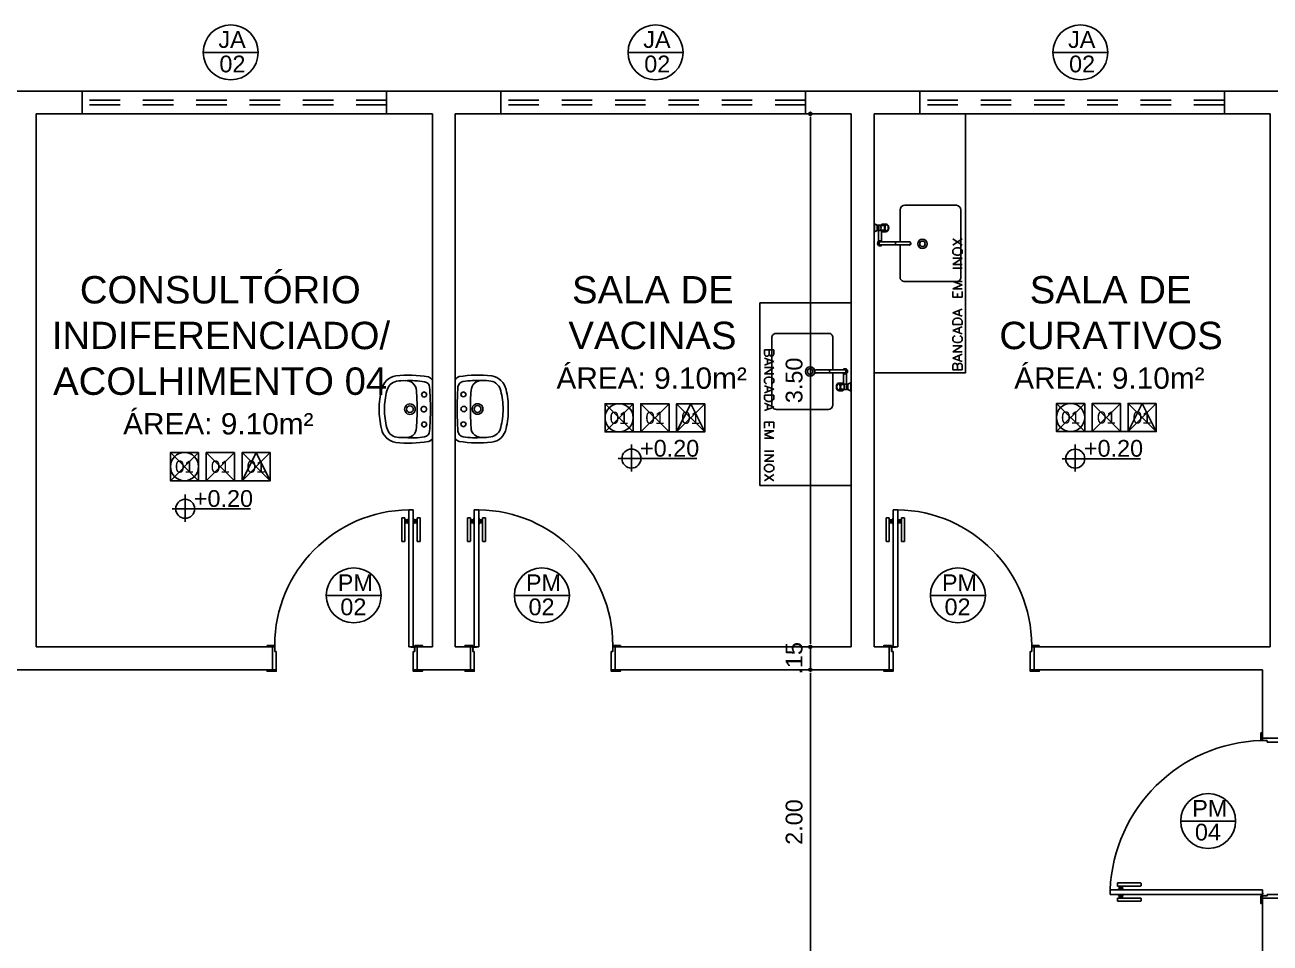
# Model space of a CAD drawing. Header units: millimetres. Extents: x 2125 to 3408, y 1171 to 1686.
# Drawn here: x 2923.57 to 2931.75, y 1529.44 to 1535.47 of the extents above; entities that cross this region are included whole.
import ezdxf
from ezdxf.enums import TextEntityAlignment as Align

# ---------------------------------------------------------------- set-up
doc = ezdxf.new("R2010")
doc.units = ezdxf.units.MM
doc.linetypes.add('CONTORNO_QUADRO_T', pattern=[0.35, 0.2, -0.15])
for name, color, linetype in [('APCOZ', 7, 'Continuous'), ('APCOZ-I', 251, 'Continuous'), ('at_Entity', 7, 'Continuous'), ('cotas', 7, 'Continuous'), ('ESQUADRIA', 3, 'Continuous'), ('ESQUADRIAS', 7, 'Continuous'), ('Esquadrias portas', 7, 'Continuous'), ('JANELA2', 1, 'Continuous'), ('Layout_Equipamentos', 7, 'Continuous'), ('PAREDE', 4, 'Continuous'), ('TEXTO01', 7, 'Continuous'), ('TEXTO02', 3, 'Continuous'), ('TEXTO03', 2, 'Continuous'), ('TEXTO_ESP_FORRO', 62, 'Continuous'), ('TEXTO_ESP_PAREDES', 10, 'Continuous'), ('TEXTO_ESP_PISO', 150, 'Continuous')]:
    doc.layers.add(name, color=color, linetype=linetype)
doc.styles.add('ARIAL', font='sanss___.ttf')
doc.styles.add('ROMANS', font='arial.ttf')
doc.styles.add('TEXTO1', font='swissko.ttf', dxfattribs={"width": 0.6, "height": 0.1})
doc.dimstyles.new('ESCALA75', dxfattribs={"dimtxt": 0.11, "dimasz": 0.02, "dimexe": 0.02, "dimexo": 0.04, "dimgap": 0.05, "dimtad": 1, "dimzin": 4, "dimdsep": 46, "dimtxsty": 'ROMANS', "dimblk1": 'PPC', "dimblk2": 'PPC', "dimsah": 1, "dimcen": 0.02, "dimclrd": 7, "dimclre": 7, "dimclrt": 3, "dimazin": 1, "dimtfac": 1, "dimtix": 1, "dimtmove": 0, "dimatfit": 3, "dimldrblk": 'PPC', "dimfxl": 0, "dimtolj": 1, "dimtzin": 12, "dimarcsym": 0})

# ---------------------------------------------------------------- blocks, each defined once
blk = doc.blocks.new('P90_02')
at = {"layer": 'ESQUADRIAS', "color": 3, "linetype": 'Continuous'}
for p, q in [((-0.02, 0.7698), (-0.02, 0.9215)), ((0, 0.9215), (0, 0.7698)), ((0.023, 0.88), (0.023, 0.92)), ((0.057, 0.88), (0.057, 0.92)), ((0.08, 0.9215), (0.08, 0.7698)), ((0.1, 0.7698), (0.1, 0.9215)), ((-0.0035, 0.7668), (-0.0175, 0.7668)), ((0.0835, 0.7668), (0.0975, 0.7668))]:
    blk.add_line(p, q, dxfattribs=at)
at = {"layer": 'ESQUADRIAS', "color": 3}
for p, q in [((0, 0.9215), (-0.02, 0.9215)), ((0, 0.91), (0.023, 0.91)), ((0, 0.9), (0.023, 0.9)), ((0.023, 0.92), (0.025, 0.92)), ((0.057, 0.92), (0.055, 0.92)), ((0.08, 0.91), (0.057, 0.91)), ((0.08, 0.9), (0.057, 0.9)), ((0.08, 0.9215), (0.1, 0.9215)), ((0, 0.89), (0.023, 0.89)), ((0.023, 0.88), (0.025, 0.88)), ((0.057, 0.88), (0.055, 0.88)), ((0.08, 0.89), (0.057, 0.89))]:
    blk.add_line(p, q, dxfattribs=at)
at = {"layer": 'ESQUADRIAS', "color": 2}
for p, q in [((0.025, 0.075), (0.025, 0.975)), ((0.025, 0.975), (0.055, 0.975)), ((0.055, 0.975), (0.055, 0.075)), ((0.055, 0.075), (0.025, 0.075))]:
    blk.add_line(p, q, dxfattribs=at)
at = {"layer": 'ESQUADRIAS'}
for p, q in [((0.0165, 0.0585), (0.0165, 0.0615)), ((0.0315, 0.0735), (0.0285, 0.0735))]:
    blk.add_line(p, q, dxfattribs=at)
at = {"layer": 'ESQUADRIAS', "color": 3}
for points in [[(0.015, 0.085), (-0.035, 0.085), (-0.035, 0.075), (0.015, 0.075)], [(0.985, 0.085), (0.935, 0.085), (0.935, 0.075), (0.985, 0.075)], [(0.025, -0.075), (0, -0.075), (-0.035, -0.075), (-0.035, -0.085), (0.025, -0.085)], [(0.985, -0.075), (0.925, -0.075), (0.925, -0.085), (0.985, -0.085)]]:
    blk.add_lwpolyline(points, close=True, dxfattribs=at)
at = {"layer": 'ESQUADRIAS', "color": 2}
for points in [[(0.025, 0.045), (0.015, 0.045), (0.015, 0.075), (0, 0.075), (0, -0.075), (0.025, -0.075)], [(0.925, 0.045), (0.935, 0.045), (0.935, 0.075), (0.95, 0.075), (0.95, -0.075), (0.925, -0.075)]]:
    blk.add_lwpolyline(points, close=True, dxfattribs=at)
at = {"layer": 'ESQUADRIAS', "color": 1}
for points in [[(0.016, 0.0705, -0.236068), (0.015, 0.0725), (0.015, 0.07), (0.015, 0.05), (0.016, 0.05)], [(0.0195, 0.074, 0.236068), (0.0175, 0.075), (0.02, 0.075), (0.04, 0.075), (0.04, 0.074)]]:
    blk.add_lwpolyline(points, format="xyb", close=True, dxfattribs=at)
at = {"layer": 'ESQUADRIAS'}
for points in [[(0.0173, 0.0625), (0.0165, 0.0615), (0.016, 0.0615)], [(0.0173, 0.0575), (0.0165, 0.0585), (0.016, 0.0585)], [(0.0173, 0.0596), (0.0175, 0.0596), (0.0175, 0.0575), (0.0173, 0.0575), (0.0173, 0.0625), (0.0175, 0.0625), (0.0175, 0.0604), (0.0173, 0.0604)], [(0.0275, 0.0727), (0.0285, 0.0735), (0.0285, 0.074)], [(0.0304, 0.0727), (0.0304, 0.0725), (0.0325, 0.0725), (0.0325, 0.0727), (0.0275, 0.0727), (0.0275, 0.0725), (0.0296, 0.0725), (0.0296, 0.0727)], [(0.0325, 0.0727), (0.0315, 0.0735), (0.0315, 0.074)]]:
    blk.add_lwpolyline(points, dxfattribs=at)
at = {"layer": 'ESQUADRIAS', "color": 1}
blk.add_circle((0.0175, 0.0725), 0.0025, dxfattribs=at)
at = {"layer": 'ESQUADRIAS'}
blk.add_arc((0.0429, 0.083), 0.8921, 0.12949, 89.22311, dxfattribs=at)
at = {"layer": 'ESQUADRIAS', "color": 3, "linetype": 'Continuous'}
for centre, start, end in [((-0.017, 0.7698), 180, 260.53768), ((-0.003, 0.7698), 260.53768, 360), ((0.083, 0.7698), 180, 279.46232), ((0.097, 0.7698), 279.46232, 0)]:
    blk.add_arc(centre, 0.003, start, end, dxfattribs=at)
blk = doc.blocks.new('new block2')
at = {"layer": 'ESQUADRIAS', "color": 2}
for p, q in [((-0.09, 1.16), (-0.09, 0.16)), ((-0.09, 1.16), (-0.06, 1.16)), ((-0.06, 0.16), (-0.06, 1.16)), ((-0.09, 0.16), (-0.06, 0.16))]:
    blk.add_line(p, q, dxfattribs=at)
at = {"layer": 'ESQUADRIAS', "color": 3, "linetype": 'Continuous'}
for p, q in [((-0.135, 0.9598), (-0.135, 1.1115)), ((-0.115, 1.1115), (-0.115, 0.9598)), ((-0.092, 1.07), (-0.092, 1.11)), ((-0.058, 1.07), (-0.058, 1.11)), ((-0.035, 1.1115), (-0.035, 0.9598)), ((-0.015, 0.9598), (-0.015, 1.1115)), ((-0.1185, 0.9568), (-0.1325, 0.9568)), ((-0.0315, 0.9568), (-0.0175, 0.9568))]:
    blk.add_line(p, q, dxfattribs=at)
at = {"layer": 'ESQUADRIAS', "color": 3}
for p, q in [((-0.115, 1.1115), (-0.135, 1.1115)), ((-0.115, 1.1), (-0.092, 1.1)), ((-0.115, 1.09), (-0.092, 1.09)), ((-0.115, 1.08), (-0.092, 1.08)), ((-0.092, 1.11), (-0.09, 1.11)), ((-0.092, 1.07), (-0.09, 1.07)), ((-0.058, 1.11), (-0.06, 1.11)), ((-0.058, 1.07), (-0.06, 1.07)), ((-0.035, 1.1), (-0.058, 1.1)), ((-0.035, 1.09), (-0.058, 1.09)), ((-0.035, 1.08), (-0.058, 1.08)), ((-0.035, 1.1115), (-0.015, 1.1115))]:
    blk.add_line(p, q, dxfattribs=at)
at = {"layer": 'ESQUADRIAS'}
for p, q in [((-0.0665, 0.1585), (-0.0635, 0.1585)), ((-0.0515, 0.1435), (-0.0515, 0.1465))]:
    blk.add_line(p, q, dxfattribs=at)
at = {"layer": 'ESQUADRIAS', "color": 3}
for points in [[(-1.12, 0.17), (-1.07, 0.17), (-1.07, 0.16), (-1.12, 0.16)], [(-0.05, 0.17), (0, 0.17), (0, 0.16), (-0.05, 0.16)], [(-1.12, 0.01), (-1.06, 0.01), (-1.06, 0), (-1.12, 0)], [(-0.06, 0.01), (-0.035, 0.01), (0, 0.01), (0, 0), (-0.06, 0)]]:
    blk.add_lwpolyline(points, close=True, dxfattribs=at)
at = {"layer": 'ESQUADRIAS', "color": 2}
for points in [[(-1.06, 0.13), (-1.07, 0.13), (-1.07, 0.16), (-1.085, 0.16), (-1.085, 0.01), (-1.06, 0.01)], [(-0.06, 0.13), (-0.05, 0.13), (-0.05, 0.16), (-0.035, 0.16), (-0.035, 0.01), (-0.06, 0.01)]]:
    blk.add_lwpolyline(points, close=True, dxfattribs=at)
at = {"layer": 'ESQUADRIAS', "color": 1}
for points in [[(-0.0545, 0.159, -0.236068), (-0.0525, 0.16), (-0.055, 0.16), (-0.075, 0.16), (-0.075, 0.159)], [(-0.051, 0.1555, 0.236068), (-0.05, 0.1575), (-0.05, 0.155), (-0.05, 0.135), (-0.051, 0.135)]]:
    blk.add_lwpolyline(points, format="xyb", close=True, dxfattribs=at)
at = {"layer": 'ESQUADRIAS'}
for points in [[(-0.0675, 0.1577), (-0.0665, 0.1585), (-0.0665, 0.159)], [(-0.0654, 0.1577), (-0.0654, 0.1575), (-0.0675, 0.1575), (-0.0675, 0.1577), (-0.0625, 0.1577), (-0.0625, 0.1575), (-0.0646, 0.1575), (-0.0646, 0.1577)], [(-0.0625, 0.1577), (-0.0635, 0.1585), (-0.0635, 0.159)], [(-0.0523, 0.1446), (-0.0525, 0.1446), (-0.0525, 0.1425), (-0.0523, 0.1425), (-0.0523, 0.1475), (-0.0525, 0.1475), (-0.0525, 0.1454), (-0.0523, 0.1454)], [(-0.0523, 0.1475), (-0.0515, 0.1465), (-0.051, 0.1465)], [(-0.0523, 0.1425), (-0.0515, 0.1435), (-0.051, 0.1435)]]:
    blk.add_lwpolyline(points, dxfattribs=at)
at = {"layer": 'ESQUADRIAS', "color": 1}
blk.add_circle((-0.0525, 0.1575), 0.0025, dxfattribs=at)
at = {"layer": 'ESQUADRIAS', "color": 3, "linetype": 'Continuous'}
for centre, start, end in [((-0.132, 0.9598), 180, 260.53768), ((-0.118, 0.9598), 260.53768, 360), ((-0.032, 0.9598), 180, 279.46232), ((-0.018, 0.9598), 279.46232, 0)]:
    blk.add_arc(centre, 0.003, start, end, dxfattribs=at)
at = {"layer": 'Esquadrias portas'}
blk.add_arc((-0.0469, 0.1373), 1.0236, 92.41211, 178.17437, dxfattribs=at)
blk = doc.blocks.new('PPC')
at = {"color": 2}
blk.add_circle((0, 0), 0.5, dxfattribs=at)
blk = doc.blocks.new('*D1041')
at = {"layer": 'cotas', "color": 7, "lineweight": -2, "transparency": 16777216}
for p, q in [((2928.9945, 1531.231), (2928.7083, 1531.231)), ((2928.7283, 1529.251), (2928.7283, 1531.211)), ((2929.0283, 1529.231), (2928.7083, 1529.231))]:
    blk.add_line(p, q, dxfattribs=at)
at = {"layer": 'DEFPOINTS', "color": 0, "transparency": 16777216}
for p in [(2928.7283, 1531.231), (2929.0345, 1531.231), (2929.2042, 1529.231)]:
    blk.add_point(p, dxfattribs=at)
at = {"layer": 'cotas', "color": 7, "lineweight": -2, "transparency": 16777216, "xscale": 0.02, "yscale": 0.02, "zscale": 0.02}
for p, rotation in [((2928.7283, 1531.231), 90), ((2928.7283, 1529.231), 270)]:
    blk.add_blockref('PPC', p, dxfattribs=dict(at, rotation=rotation))
at = {"layer": 'cotas', "color": 3, "transparency": 16777216, "insert": (2928.6221, 1530.231), "char_height": 0.11, "attachment_point": 5, "rotation": 90, "style": 'ROMANS'}
blk.add_mtext('\\A1;2.00', dxfattribs=at)
blk = doc.blocks.new('*D1042')
at = {"layer": 'cotas', "color": 7, "lineweight": -2, "transparency": 16777216}
for p, q in [((2928.9567, 1531.381), (2928.7083, 1531.381)), ((2928.7283, 1531.401), (2928.7283, 1531.421)), ((2928.7283, 1531.231), (2928.7283, 1531.381)), ((2928.9945, 1531.231), (2928.7083, 1531.231)), ((2928.7283, 1531.211), (2928.7283, 1531.191))]:
    blk.add_line(p, q, dxfattribs=at)
at = {"layer": 'DEFPOINTS', "color": 0, "transparency": 16777216}
for p in [(2928.7283, 1531.381), (2928.9967, 1531.381), (2929.0345, 1531.231)]:
    blk.add_point(p, dxfattribs=at)
at = {"layer": 'cotas', "color": 7, "lineweight": -2, "transparency": 16777216, "xscale": 0.02, "yscale": 0.02, "zscale": 0.02}
for p, rotation in [((2928.7283, 1531.381), 270), ((2928.7283, 1531.231), 90)]:
    blk.add_blockref('PPC', p, dxfattribs=dict(at, rotation=rotation))
at = {"layer": 'cotas', "color": 3, "transparency": 16777216, "insert": (2928.6221, 1531.306), "char_height": 0.11, "attachment_point": 5, "rotation": 90, "style": 'ROMANS'}
blk.add_mtext('\\A1;.15', dxfattribs=at)
blk = doc.blocks.new('*D1043')
at = {"layer": 'cotas', "color": 7, "lineweight": -2, "transparency": 16777216}
for p, q in [((2928.9567, 1534.881), (2928.7083, 1534.881)), ((2928.7283, 1531.401), (2928.7283, 1534.861)), ((2928.9567, 1531.381), (2928.7083, 1531.381))]:
    blk.add_line(p, q, dxfattribs=at)
at = {"layer": 'DEFPOINTS', "color": 0, "transparency": 16777216}
for p in [(2928.7283, 1534.881), (2928.9967, 1534.881), (2928.9967, 1531.381)]:
    blk.add_point(p, dxfattribs=at)
at = {"layer": 'cotas', "color": 7, "lineweight": -2, "transparency": 16777216, "xscale": 0.02, "yscale": 0.02, "zscale": 0.02}
for p, rotation in [((2928.7283, 1534.881), 90), ((2928.7283, 1531.381), 270)]:
    blk.add_blockref('PPC', p, dxfattribs=dict(at, rotation=rotation))
at = {"layer": 'cotas', "color": 3, "transparency": 16777216, "insert": (2928.6221, 1533.131), "char_height": 0.11, "attachment_point": 5, "rotation": 90, "style": 'ROMANS'}
blk.add_mtext('\\A1;3.50', dxfattribs=at)
blk = doc.blocks.new('new block12')
at = {"layer": 'at_Entity', "color": 0}
for p, q in [((-0.1904, 0), (0, 0)), ((-0.1143, 0.055), (-0.1079, 0.0656)), ((-0.1079, 0.0423), (-0.1143, 0.055)), ((-0.1079, 0.0656), (-0.0973, 0.0719)), ((-0.0973, 0.036), (-0.1079, 0.0423)), ((-0.0973, 0.0719), (-0.0846, 0.0656)), ((-0.0846, 0.0423), (-0.0973, 0.036)), ((-0.0846, 0.0656), (-0.0804, 0.055)), ((-0.0804, 0.055), (-0.0846, 0.0423)), ((-0.0635, 0), (0.1248, 0)), ((0, 0), (0.1926, 0)), ((0.0825, 0.055), (0.0868, 0.0656)), ((0.0868, 0.0423), (0.0825, 0.055)), ((0.0868, 0.0656), (0.0995, 0.0719)), ((0.0995, 0.036), (0.0868, 0.0423)), ((0.0995, 0.0719), (0.11, 0.0656)), ((0.11, 0.0423), (0.0995, 0.036)), ((0.11, 0.0656), (0.1164, 0.055)), ((0.1164, 0.055), (0.11, 0.0423))]:
    blk.add_line(p, q, dxfattribs=at)
for centre, radius, start, end in [((-0.1037, 0.2192), 0.1175, 102.51398, 169.94425), ((-0.0119, -0.1249), 0.4735, 88.69805, 104.42194), ((0.0099, -0.1255), 0.4741, 75.63679, 91.34148), ((0.1075, 0.2249), 0.1107, 7.71962, 79.59246), ((-0.1021, 0.2163), 0.0847, 102.94607, 167.28087), ((0.0138, -0.2613), 0.5766, 91.35244, 103.5038), ((-0.0133, -0.2572), 0.5725, 76.4579, 88.69664), ((0.1052, 0.222), 0.0784, 8.41938, 78.38368), ((0.5296, 0.1532), 0.7539, 173.41338, 189.69292), ((0.4249, 0.1494), 0.6136, 177.32306, 189.24154), ((0.1228, 0.188), 0.311, 171.32208, 181.82646), ((-0.1166, 0.1739), 0.0716, 176.60246, 219.59969), ((-0.0011, 0.1471), 0.0349, 150.00315, 209.99685), ((-0.0011, 0.1471), 0.0349, 90, 149.99293), ((-0.0011, 0.1471), 0.0222, 90, 180), ((-0.0011, 0.1471), 0.0349, 29.99676, 89.99928), ((-0.0011, 0.1471), 0.0222, 360, 90), ((-0.0011, 0.1471), 0.0349, 330.00315, 29.99685), ((0.1078, 0.1732), 0.0781, 324.65246, 2.83944), ((-0.2623, 0.1317), 0.4504, 349.78202, 5.79718), ((-0.1329, 0.1882), 0.3189, 357.99462, 8.16964), ((-0.5309, 0.1535), 0.7531, 350.27914, 6.57653), ((-0.1209, 0.1714), 0.0667, 220.34381, 269.44866), ((0.0021, 1.5743), 1.4748, 265.18956, 269.93912), ((-0.0011, 0.1471), 0.0349, 209.99676, 269.99928), ((-0.0011, 0.1471), 0.0222, 180, 270), ((-0.0011, 0.1471), 0.0222, 270.00968, 360), ((-0.0011, 0.1471), 0.0349, 270, 329.99293), ((-0.001, 1.4521), 1.3526, 270.02076, 275.09507), ((0.1226, 0.1679), 0.0631, 266.77318, 320.7547), ((-0.1647, 0.0446), 0.0522, 200.54167, 238.93005), ((-0.1427, 0.0567), 0.0385, 188.75581, 265.61268), ((-0.0074, 1.7284), 1.7156, 265.3753, 270.21026), ((-0.0011, 0.0561), 0.018, 150.01278, 209.98722), ((-0.0011, 0.0561), 0.018, 90, 150.03984), ((-0.0011, 0.0561), 0.018, 210.01908, 270.03665), ((-0.001, 0.0561), 0.018, 30.01908, 90.03665), ((-0.0011, 0.0561), 0.018, 270, 330.03984), ((-0.0011, 1.8918), 1.879, 270, 274.41438), ((-0.0011, 0.0561), 0.018, 330.01278, 29.98722), ((0.1414, 0.0585), 0.0402, 273.11398, 350.39284), ((0.1736, 0.034), 0.0386, 297.86727, 348.56925)]:
    blk.add_arc(centre, radius, start, end, dxfattribs=at)
blk = doc.blocks.new('Esp_Pis_Par_For_Esc100')
at = {"layer": 'DEFPOINTS'}
for p, q in [((0, 0.37), (0.37, 0)), ((0.37, 0.37), (0, 0)), ((0.47, 0.37), (0.84, 0)), ((0.84, 0.37), (0.47, 0)), ((0.94, 0.37), (1.31, 0)), ((1.31, 0.37), (0.94, 0)), ((0.47, 0), (0.37, 0)), ((0.94, 0), (0.84, 0))]:
    blk.add_line(p, q, dxfattribs=at)
for points in [[(0.37, 0.37), (0.37, 0), (0, 0), (0, 0.37)], [(1.31, 0.37), (1.31, 0), (0.94, 0), (0.94, 0.37)]]:
    blk.add_lwpolyline(points, close=True, dxfattribs=at)
at = {"layer": 'TEXTO_ESP_FORRO'}
blk.add_lwpolyline([(0.94, 0), (1.125, 0.37), (1.31, 0)], close=True, dxfattribs=at)
at = {"layer": 'TEXTO_ESP_PAREDES'}
blk.add_lwpolyline([(0.84, 0.37), (0.84, 0), (0.47, 0), (0.47, 0.37)], close=True, dxfattribs=at)
at = {"layer": 'TEXTO_ESP_PISO'}
blk.add_circle((0.185, 0.185), 0.185, dxfattribs=at)
at = {"layer": 'TEXTO_ESP_FORRO', "color": 3, "linetype": 'ByBlock', "style": 'ARIAL', "text_generation_flag": 6}
blk.add_attdef('FOR', text='', height=0.16, rotation=180, dxfattribs=at).set_placement((1.125, 0.185), align=Align.MIDDLE_CENTER)
at = {"layer": 'TEXTO_ESP_PAREDES', "color": 3, "linetype": 'ByBlock', "ltscale": 0.0001, "style": 'ARIAL', "text_generation_flag": 6}
blk.add_attdef('PAR', text='', height=0.16, rotation=180, dxfattribs=at).set_placement((0.655, 0.185), align=Align.MIDDLE_CENTER)
at = {"layer": 'TEXTO_ESP_PISO', "color": 3, "linetype": 'ByBlock', "style": 'ARIAL', "text_generation_flag": 6}
blk.add_attdef('PIS', text='', height=0.16, rotation=180, dxfattribs=at).set_placement((0.185, 0.185), align=Align.MIDDLE_CENTER)
blk = doc.blocks.new('new block25')
blk.add_line((0, 0), (-0.5989, 0))
at = {"layer": 'APCOZ'}
for p, q in [((-0.0548, -0.4411), (-0.2258, -0.4411)), ((-0.0548, -0.4611), (-0.2258, -0.4611)), ((-0.0507, -0.4651), (-0.0507, -0.5299)), ((-0.0307, -0.4651), (-0.0307, -0.535)), ((-0.0798, -0.5276), (-0.0582, -0.5276)), ((-0.0215, -0.5702), (-0.0457, -0.5702)), ((-0.0215, -0.535), (-0.0307, -0.535)), ((-0.0215, -0.535), (0, -0.5242)), ((-0.0215, -0.5702), (0, -0.5809)), ((-0.0798, -0.5776), (-0.0582, -0.5776))]:
    blk.add_line(p, q, dxfattribs=at)
at = {"layer": 'APCOZ', "linetype": 'Continuous'}
for points in [[(-0.0802, -0.5276, 0), (-0.0834, -0.5281, 0), (-0.0865, -0.5294, 0), (-0.0893, -0.5315, 0), (-0.0918, -0.5343, 0), (-0.094, -0.5377, 0), (-0.0956, -0.5416, 0), (-0.0968, -0.5458, 0), (-0.0973, -0.5503, 0), (-0.0973, -0.5548, 0), (-0.0968, -0.5593, 0), (-0.0956, -0.5635, 0), (-0.094, -0.5674, 0), (-0.0918, -0.5708, 0), (-0.0893, -0.5736, 0), (-0.0865, -0.5757, 0), (-0.0834, -0.577, 0), (-0.0802, -0.5776, 0)], [(-0.0507, -0.5299, 0), (-0.0522, -0.5291, 0), (-0.0536, -0.5284, 0), (-0.0551, -0.5279, 0), (-0.0566, -0.5277, 0), (-0.0582, -0.5276, 0)], [(-0.0582, -0.5776, 0), (-0.0554, -0.5773, 0), (-0.0527, -0.5763, 0), (-0.0501, -0.5748, 0), (-0.0478, -0.5727, 0), (-0.0457, -0.5702, 0)]]:
    blk.add_polyline3d(points, dxfattribs=at)
at = {"layer": 'APCOZ'}
for centre, radius, start, end in [((-0.2307, -0.4511), 0.0112, 63.72082, 296.27918), ((-0.0407, -0.4511), 0.0173, 125.4187, 144.58128), ((-0.0407, -0.4511), 0.0173, 215.41872, 234.5813), ((-0.0407, -0.4511), 0.0173, 54.5813, 125.4187), ((-0.0407, -0.4511), 0.0173, 305.4187, 54.5813)]:
    blk.add_arc(centre, radius, start, end, dxfattribs=at)
at = {"layer": 'APCOZ-I'}
for p, q in [((-0.0371, -0.4411), (-0.0548, -0.4411)), ((-0.0371, -0.4611), (-0.0548, -0.4611)), ((-0.066, -0.5369), (-0.0446, -0.5369)), ((-0.066, -0.5682), (-0.0446, -0.5682)), ((-0.0307, -0.535), (-0.0457, -0.535)), ((-0.0215, -0.5702), (-0.0215, -0.535))]:
    blk.add_line(p, q, dxfattribs=at)
at = {"layer": 'APCOZ-I', "linetype": 'Continuous'}
for points in [[(-0.0834, -0.572, 0), (-0.0812, -0.5716, 0), (-0.0792, -0.5705, 0), (-0.0773, -0.5685, 0), (-0.0756, -0.566, 0), (-0.0743, -0.5629, 0), (-0.0734, -0.5593, 0), (-0.0728, -0.5555, 0), (-0.0727, -0.5516, 0), (-0.073, -0.5477, 0), (-0.0738, -0.544, 0), (-0.0749, -0.5406, 0), (-0.0764, -0.5378, 0), (-0.0782, -0.5355, 0), (-0.0802, -0.534, 0), (-0.0823, -0.5332, 0), (-0.0845, -0.5332, 0), (-0.0866, -0.534, 0), (-0.0886, -0.5355, 0), (-0.0903, -0.5378, 0), (-0.0918, -0.5406, 0), (-0.093, -0.544, 0), (-0.0937, -0.5477, 0), (-0.0941, -0.5516, 0), (-0.0939, -0.5555, 0), (-0.0934, -0.5593, 0), (-0.0925, -0.5629, 0), (-0.0911, -0.566, 0), (-0.0895, -0.5685, 0), (-0.0876, -0.5705, 0), (-0.0855, -0.5716, 0), (-0.0834, -0.572, 0)], [(-0.0802, -0.5776, 0), (-0.0772, -0.5773, 0), (-0.0742, -0.5763, 0), (-0.0714, -0.5746, 0), (-0.0688, -0.5722, 0), (-0.0666, -0.5692, 0)], [(-0.0666, -0.5359, 0), (-0.0688, -0.533, 0), (-0.0712, -0.5307, 0), (-0.0739, -0.529, 0), (-0.0768, -0.5279, 0), (-0.0798, -0.5276, 0)], [(-0.0457, -0.535, 0), (-0.0466, -0.5338, 0), (-0.0475, -0.5326, 0), (-0.0486, -0.5316, 0), (-0.0496, -0.5307, 0), (-0.0507, -0.5299, 0)], [(-0.0449, -0.5361, 0), (-0.045, -0.5359, 0), (-0.0452, -0.5357, 0), (-0.0453, -0.5354, 0), (-0.0455, -0.5352, 0), (-0.0457, -0.535, 0)], [(-0.0457, -0.5702, 0), (-0.0455, -0.5699, 0), (-0.0453, -0.5697, 0), (-0.0452, -0.5695, 0), (-0.045, -0.5692, 0), (-0.0449, -0.569, 0)]]:
    blk.add_polyline3d(points, dxfattribs=at)
at = {"layer": 'APCOZ-I'}
for centre, radius, start, end in [((-0.2307, -0.4511), 0.01, 90, 270), ((-0.1643, -0.4511), 0.0233, 334.55551, 25.44449), ((-0.0407, -0.4511), 0.0173, 234.5813, 305.4187), ((-0.0407, -0.4511), 0.0126, 232.25181, 127.74819), ((-0.0582, -0.4511), 0.0233, 334.55551, 25.44449), ((-0.0364, -0.5526), 0.0335, 153.97489, 206.02511), ((-0.0683, -0.537), 0.002, 333.97489, 32.15591), ((-0.0683, -0.5681), 0.002, 327.84409, 26.02511), ((0.0082, -0.5526), 0.0549, 164.31395, 195.68605), ((-0.0466, -0.5372), 0.002, 344.31395, 31.56748), ((-0.0466, -0.5679), 0.002, 328.43251, 15.68606), ((0.0495, -0.5526), 0.0816, 167.53823, 192.46177), ((0.2752, -0.5526), 0.2786, 174.37523, 185.62477)]:
    blk.add_arc(centre, radius, start, end, dxfattribs=at)
at = {"layer": 'at_Entity', "color": 0}
for p, q in [((-0.5989, -1.2), (-0.5989, 0)), ((-0.5206, -0.671), (-0.5206, -0.2308)), ((-0.4909, -0.2012), (-0.1502, -0.2012)), ((-0.1206, -0.4411), (-0.1206, -0.2308)), ((-0.57, -0.3361), (-0.57, -0.3085)), ((-0.57, -0.3085), (-0.5086, -0.3085)), ((-0.5383, -0.3361), (-0.5383, -0.3085)), ((-0.5086, -0.3085), (-0.5086, -0.3361)), ((-0.5679, -0.3445), (-0.57, -0.3361)), ((-0.57, -0.3636), (-0.5086, -0.3868)), ((-0.5086, -0.3868), (-0.57, -0.4101)), ((-0.5637, -0.3488), (-0.5679, -0.3445)), ((-0.5594, -0.3509), (-0.5637, -0.3488)), ((-0.5488, -0.3509), (-0.5594, -0.3509)), ((-0.5446, -0.3488), (-0.5488, -0.3509)), ((-0.5488, -0.372), (-0.5488, -0.4017)), ((-0.5404, -0.3445), (-0.5446, -0.3488)), ((-0.5383, -0.3361), (-0.5404, -0.3445)), ((-0.534, -0.3445), (-0.5383, -0.3361)), ((-0.5319, -0.3488), (-0.534, -0.3445)), ((-0.5256, -0.3509), (-0.5319, -0.3488)), ((-0.5192, -0.3509), (-0.5256, -0.3509)), ((-0.515, -0.3488), (-0.5192, -0.3509)), ((-0.5107, -0.3445), (-0.515, -0.3488)), ((-0.5086, -0.3361), (-0.5107, -0.3445)), ((-0.57, -0.4249), (-0.5086, -0.4249)), ((-0.5086, -0.4249), (-0.57, -0.4673)), ((-0.57, -0.4673), (-0.5086, -0.4673)), ((-0.5467, -0.4884), (-0.5552, -0.4905)), ((-0.5319, -0.4884), (-0.5467, -0.4884)), ((-0.5234, -0.4905), (-0.5319, -0.4884)), ((-0.1206, -0.671), (-0.1206, -0.4611)), ((-0.5679, -0.499), (-0.57, -0.5053)), ((-0.57, -0.5053), (-0.57, -0.518)), ((-0.57, -0.518), (-0.5679, -0.5244)), ((-0.57, -0.5455), (-0.5086, -0.5688)), ((-0.5086, -0.5688), (-0.57, -0.5921)), ((-0.5615, -0.4948), (-0.5679, -0.499)), ((-0.5679, -0.5244), (-0.5615, -0.5307)), ((-0.5552, -0.4905), (-0.5615, -0.4948)), ((-0.5615, -0.5307), (-0.5552, -0.5328)), ((-0.5488, -0.554), (-0.5488, -0.5836)), ((-0.5171, -0.4948), (-0.5234, -0.4905)), ((-0.5234, -0.5328), (-0.5171, -0.5307)), ((-0.5107, -0.499), (-0.5171, -0.4948)), ((-0.5171, -0.5307), (-0.5107, -0.5244)), ((-0.5086, -0.5053), (-0.5107, -0.499)), ((-0.5107, -0.5244), (-0.5086, -0.518)), ((-0.5086, -0.518), (-0.5086, -0.5053)), ((-0.57, -0.6069), (-0.5086, -0.6069)), ((-0.57, -0.6281), (-0.57, -0.6069)), ((-0.5679, -0.6365), (-0.57, -0.6281)), ((-0.5615, -0.6429), (-0.5679, -0.6365)), ((-0.5552, -0.645), (-0.5615, -0.6429)), ((-0.5467, -0.6492), (-0.5552, -0.645)), ((-0.5319, -0.6492), (-0.5467, -0.6492)), ((-0.5234, -0.645), (-0.5319, -0.6492)), ((-0.5171, -0.6429), (-0.5234, -0.645)), ((-0.5107, -0.6365), (-0.5171, -0.6429)), ((-0.5086, -0.6281), (-0.5107, -0.6365)), ((-0.5086, -0.6069), (-0.5086, -0.6281)), ((-0.57, -0.6598), (-0.5086, -0.6852)), ((-0.5086, -0.6852), (-0.57, -0.7085)), ((-0.5488, -0.6704), (-0.5488, -0.7)), ((-0.4909, -0.7006), (-0.1502, -0.7006)), ((-0.57, -0.7847), (-0.5086, -0.7847)), ((-0.57, -0.7847), (-0.57, -0.8249)), ((-0.5383, -0.7847), (-0.5383, -0.8101)), ((-0.5086, -0.7847), (-0.5086, -0.8249)), ((-0.57, -0.8418), (-0.5086, -0.8418)), ((-0.5086, -0.8418), (-0.57, -0.8651)), ((-0.57, -0.8651), (-0.5086, -0.8905)), ((-0.5086, -0.8905), (-0.57, -0.8905)), ((-0.5086, -0.9751), (-0.57, -0.9751)), ((-0.57, -1.0005), (-0.5086, -1.0005)), ((-0.5086, -1.0005), (-0.57, -1.0407)), ((-0.57, -1.0407), (-0.5086, -1.0407)), ((-0.5467, -1.0619), (-0.5552, -1.0661)), ((-0.5319, -1.0619), (-0.5467, -1.0619)), ((-0.5234, -1.0661), (-0.5319, -1.0619)), ((-0.5679, -1.0746), (-0.57, -1.0809)), ((-0.57, -1.0809), (-0.57, -1.0915)), ((-0.57, -1.0915), (-0.5679, -1.0978)), ((-0.5086, -1.1275), (-0.57, -1.1698)), ((-0.5086, -1.1698), (-0.57, -1.1275)), ((-0.5615, -1.0682), (-0.5679, -1.0746)), ((-0.5679, -1.0978), (-0.5615, -1.1042)), ((-0.5552, -1.0661), (-0.5615, -1.0682)), ((-0.5615, -1.1042), (-0.5552, -1.1063)), ((-0.5552, -1.1063), (-0.5467, -1.1105)), ((-0.5467, -1.1105), (-0.5319, -1.1105)), ((-0.5319, -1.1105), (-0.5234, -1.1063)), ((-0.5171, -1.0682), (-0.5234, -1.0661)), ((-0.5234, -1.1063), (-0.5171, -1.1042)), ((-0.5107, -1.0746), (-0.5171, -1.0682)), ((-0.5171, -1.1042), (-0.5107, -1.0978)), ((-0.5086, -1.0809), (-0.5107, -1.0746)), ((-0.5107, -1.0978), (-0.5086, -1.0915)), ((-0.5086, -1.0915), (-0.5086, -1.0809)), ((0, -1.2), (-0.5989, -1.2))]:
    blk.add_line(p, q, dxfattribs=at)
for centre, radius, start, end in [((-0.4917, -0.2301), 0.0289, 88.51608, 181.48392), ((-0.1478, -0.2284), 0.0273, 354.97241, 95.02759), ((-0.2698, -0.4519), 0.0307, 90, 180), ((-0.2698, -0.4519), 0.0307, 180, 270), ((-0.2698, -0.4519), 0.018, 90, 180), ((-0.2698, -0.4519), 0.018, 180, 270), ((-0.2698, -0.4519), 0.0307, 360, 90), ((-0.2698, -0.4519), 0.018, 360, 90), ((-0.2698, -0.4519), 0.018, 270, 0), ((-0.2698, -0.4519), 0.0307, 270, 0), ((-0.4917, -0.6717), 0.0289, 178.51591, 271.48409), ((-0.1513, -0.6699), 0.0307, 270, 0)]:
    blk.add_arc(centre, radius, start, end, dxfattribs=at)
blk = doc.blocks.new('new block16')
at = {"layer": 'APCOZ'}
for p, q in [((-0.5794, 0.9688), (-0.601, 0.9796)), ((-0.5794, 0.9336), (-0.601, 0.9228)), ((-0.5794, 0.9688), (-0.5553, 0.9688)), ((-0.5794, 0.9336), (-0.5702, 0.9336)), ((-0.5702, 0.8638), (-0.5702, 0.9336)), ((-0.5502, 0.8638), (-0.5502, 0.9285)), ((-0.5212, 0.9762), (-0.5428, 0.9762)), ((-0.5212, 0.9262), (-0.5428, 0.9262)), ((-0.5462, 0.8597), (-0.3752, 0.8597)), ((-0.5462, 0.8397), (-0.3752, 0.8397))]:
    blk.add_line(p, q, dxfattribs=at)
at = {"layer": 'APCOZ', "linetype": 'Continuous'}
for points in [[(-0.5428, 0.9762, 0), (-0.5456, 0.9759, 0), (-0.5483, 0.975, 0), (-0.5508, 0.9734, 0), (-0.5532, 0.9714, 0), (-0.5553, 0.9688, 0)], [(-0.5502, 0.9285, 0), (-0.5488, 0.9277, 0), (-0.5473, 0.927, 0), (-0.5458, 0.9266, 0), (-0.5443, 0.9263, 0), (-0.5428, 0.9262, 0)], [(-0.5207, 0.9262, 0), (-0.5175, 0.9267, 0), (-0.5145, 0.9281, 0), (-0.5117, 0.9302, 0), (-0.5091, 0.933, 0), (-0.507, 0.9363, 0), (-0.5053, 0.9402, 0), (-0.5042, 0.9445, 0), (-0.5036, 0.9489, 0), (-0.5036, 0.9535, 0), (-0.5042, 0.9579, 0), (-0.5053, 0.9622, 0), (-0.507, 0.966, 0), (-0.5091, 0.9694, 0), (-0.5117, 0.9722, 0), (-0.5145, 0.9743, 0), (-0.5175, 0.9757, 0), (-0.5207, 0.9762, 0)]]:
    blk.add_polyline3d(points, dxfattribs=at)
at = {"layer": 'APCOZ'}
for centre, radius, start, end in [((-0.5602, 0.8497), 0.0173, 125.4187, 234.5813), ((-0.5602, 0.8497), 0.0173, 234.5813, 305.4187), ((-0.5602, 0.8497), 0.0173, 35.41872, 54.5813), ((-0.5602, 0.8497), 0.0173, 305.4187, 324.58128), ((-0.3702, 0.8497), 0.0112, 243.72082, 116.27918)]:
    blk.add_arc(centre, radius, start, end, dxfattribs=at)
at = {"layer": 'APCOZ-I'}
for p, q in [((-0.5794, 0.9688), (-0.5794, 0.9336)), ((-0.5702, 0.9336), (-0.5553, 0.9336)), ((-0.5349, 0.9668), (-0.5564, 0.9668)), ((-0.5349, 0.9355), (-0.5564, 0.9355)), ((-0.5638, 0.8597), (-0.5462, 0.8597)), ((-0.5638, 0.8397), (-0.5462, 0.8397)), ((-0.3752, 0.8597), (-0.3702, 0.8597)), ((-0.3752, 0.8397), (-0.3702, 0.8397))]:
    blk.add_line(p, q, dxfattribs=at)
at = {"layer": 'APCOZ-I', "linetype": 'Continuous'}
for points in [[(-0.5553, 0.9688, 0), (-0.5555, 0.9686, 0), (-0.5556, 0.9683, 0), (-0.5558, 0.9681, 0), (-0.5559, 0.9679, 0), (-0.5561, 0.9676, 0)], [(-0.5561, 0.9348, 0), (-0.5559, 0.9345, 0), (-0.5558, 0.9343, 0), (-0.5556, 0.9341, 0), (-0.5555, 0.9338, 0), (-0.5553, 0.9336, 0)], [(-0.5553, 0.9336, 0), (-0.5544, 0.9324, 0), (-0.5534, 0.9313, 0), (-0.5524, 0.9302, 0), (-0.5513, 0.9293, 0), (-0.5502, 0.9285, 0)], [(-0.5207, 0.9762, 0), (-0.5238, 0.9759, 0), (-0.5268, 0.9749, 0), (-0.5296, 0.9732, 0), (-0.5321, 0.9708, 0), (-0.5343, 0.9678, 0)], [(-0.5343, 0.9346, 0), (-0.5322, 0.9317, 0), (-0.5297, 0.9293, 0), (-0.527, 0.9276, 0), (-0.5241, 0.9266, 0), (-0.5212, 0.9262, 0)], [(-0.5176, 0.9707, 0), (-0.5197, 0.9703, 0), (-0.5218, 0.9691, 0), (-0.5237, 0.9672, 0), (-0.5253, 0.9646, 0), (-0.5267, 0.9615, 0), (-0.5276, 0.958, 0), (-0.5281, 0.9541, 0), (-0.5283, 0.9502, 0), (-0.5279, 0.9463, 0), (-0.5272, 0.9426, 0), (-0.526, 0.9393, 0), (-0.5245, 0.9364, 0), (-0.5228, 0.9342, 0), (-0.5208, 0.9326, 0), (-0.5187, 0.9318, 0), (-0.5165, 0.9318, 0), (-0.5144, 0.9326, 0), (-0.5124, 0.9342, 0), (-0.5106, 0.9364, 0), (-0.5091, 0.9393, 0), (-0.508, 0.9426, 0), (-0.5072, 0.9463, 0), (-0.5069, 0.9502, 0), (-0.507, 0.9541, 0), (-0.5076, 0.958, 0), (-0.5085, 0.9615, 0), (-0.5098, 0.9646, 0), (-0.5115, 0.9672, 0), (-0.5134, 0.9691, 0), (-0.5154, 0.9703, 0), (-0.5176, 0.9707, 0)]]:
    blk.add_polyline3d(points, dxfattribs=at)
at = {"layer": 'APCOZ-I'}
for centre, radius, start, end in [((-0.8761, 0.9512), 0.2786, 354.37523, 5.62477), ((-0.6505, 0.9512), 0.0816, 347.53823, 12.46177), ((-0.5544, 0.9666), 0.002, 148.43251, 195.68606), ((-0.5544, 0.9358), 0.002, 164.31395, 211.56748), ((-0.6091, 0.9512), 0.0549, 344.31395, 15.68605), ((-0.5327, 0.9668), 0.002, 147.84409, 206.02511), ((-0.5327, 0.9356), 0.002, 153.97489, 212.15591), ((-0.5645, 0.9512), 0.0335, 333.97489, 26.02511), ((-0.5602, 0.8497), 0.0126, 52.25181, 307.74819), ((-0.5602, 0.8497), 0.0173, 54.5813, 125.4187), ((-0.5428, 0.8497), 0.0233, 154.55551, 205.44449), ((-0.4367, 0.8497), 0.0233, 154.55551, 205.44449), ((-0.3702, 0.8497), 0.01, 270, 90)]:
    blk.add_arc(centre, radius, start, end, dxfattribs=at)
at = {"layer": 'at_Entity', "color": 0}
for p, q in [((0, 0), (0, 1.7)), ((-0.0593, 1.0994), (-0.3978, 1.0994)), ((-0.0296, 0.6296), (-0.0296, 1.0698)), ((-0.0825, 0.8368), (-0.0212, 0.8791)), ((-0.0825, 0.8791), (-0.0212, 0.8368)), ((-0.0677, 0.8177), (-0.0741, 0.8135)), ((-0.0593, 0.8199), (-0.0677, 0.8177)), ((-0.0444, 0.8199), (-0.0593, 0.8199)), ((-0.036, 0.8177), (-0.0444, 0.8199)), ((-0.0296, 0.8135), (-0.036, 0.8177)), ((-0.0804, 0.8072), (-0.0825, 0.8029)), ((-0.0825, 0.8029), (-0.0825, 0.7902)), ((-0.0825, 0.7902), (-0.0804, 0.7839)), ((-0.0825, 0.7098), (-0.0212, 0.7521)), ((-0.0212, 0.7521), (-0.0825, 0.7521)), ((-0.0741, 0.8135), (-0.0804, 0.8072)), ((-0.0804, 0.7839), (-0.0741, 0.7775)), ((-0.0741, 0.7775), (-0.0677, 0.7754)), ((-0.0677, 0.7754), (-0.0593, 0.7712)), ((-0.0593, 0.7712), (-0.0444, 0.7712)), ((-0.0444, 0.7712), (-0.036, 0.7754)), ((-0.036, 0.7754), (-0.0296, 0.7775)), ((-0.0233, 0.8072), (-0.0296, 0.8135)), ((-0.0296, 0.7775), (-0.0233, 0.7839)), ((-0.0212, 0.8029), (-0.0233, 0.8072)), ((-0.0233, 0.7839), (-0.0212, 0.7902)), ((-0.0212, 0.7902), (-0.0212, 0.8029)), ((-0.0212, 0.7098), (-0.0825, 0.7098)), ((-0.0825, 0.6866), (-0.0212, 0.6866)), ((-0.0593, 0.6), (-0.3978, 0.6)), ((-0.0212, 0.5765), (-0.0825, 0.5998)), ((-0.0825, 0.5998), (-0.0212, 0.5998)), ((-0.0825, 0.5511), (-0.0212, 0.5765)), ((-0.0212, 0.5511), (-0.0825, 0.5511)), ((-0.0825, 0.4961), (-0.0825, 0.5342)), ((-0.0212, 0.4961), (-0.0825, 0.4961)), ((-0.0529, 0.4961), (-0.0529, 0.5194)), ((-0.0212, 0.4961), (-0.0212, 0.5342)), ((-0.0825, 0.3945), (-0.0212, 0.4178)), ((-0.0423, 0.3797), (-0.0423, 0.4093)), ((-0.0212, 0.3713), (-0.0825, 0.3945)), ((-0.0825, 0.3374), (-0.0804, 0.3459)), ((-0.0825, 0.3162), (-0.0825, 0.3374)), ((-0.0804, 0.3459), (-0.0741, 0.3522)), ((-0.0741, 0.3522), (-0.0677, 0.3564)), ((-0.0677, 0.3564), (-0.0593, 0.3586)), ((-0.0593, 0.3586), (-0.0444, 0.3586)), ((-0.0444, 0.3586), (-0.036, 0.3564)), ((-0.036, 0.3564), (-0.0296, 0.3522)), ((-0.0296, 0.3522), (-0.0233, 0.3459)), ((-0.0233, 0.3459), (-0.0212, 0.3374)), ((-0.0212, 0.3374), (-0.0212, 0.3162)), ((-0.0212, 0.3162), (-0.0825, 0.3162)), ((-0.0825, 0.2781), (-0.0212, 0.3014)), ((-0.0212, 0.2549), (-0.0825, 0.2781)), ((-0.0423, 0.2633), (-0.0423, 0.293)), ((-0.0804, 0.2337), (-0.0825, 0.2274)), ((-0.0825, 0.2274), (-0.0825, 0.2168)), ((-0.0825, 0.2168), (-0.0804, 0.2104)), ((-0.0825, 0.1364), (-0.0212, 0.1766)), ((-0.0212, 0.1766), (-0.0825, 0.1766)), ((-0.0741, 0.2401), (-0.0804, 0.2337)), ((-0.0804, 0.2104), (-0.0741, 0.2041)), ((-0.0677, 0.2422), (-0.0741, 0.2401)), ((-0.0741, 0.2041), (-0.0677, 0.1999)), ((-0.0677, 0.1999), (-0.0593, 0.1977)), ((-0.0593, 0.1977), (-0.0444, 0.1977)), ((-0.0444, 0.1977), (-0.036, 0.1999)), ((-0.0296, 0.2401), (-0.036, 0.2422)), ((-0.036, 0.1999), (-0.0296, 0.2041)), ((-0.0233, 0.2337), (-0.0296, 0.2401)), ((-0.0296, 0.2041), (-0.0233, 0.2104)), ((-0.0212, 0.2274), (-0.0233, 0.2337)), ((-0.0233, 0.2104), (-0.0212, 0.2168)), ((-0.0212, 0.2168), (-0.0212, 0.2274)), ((-0.0212, 0.1364), (-0.0825, 0.1364)), ((-0.0825, 0.0962), (-0.0212, 0.1216)), ((-0.0212, 0.0729), (-0.0825, 0.0962)), ((-0.0423, 0.0814), (-0.0423, 0.111)), ((0, 0), (-0.601, 0)), ((-0.0825, 0.0454), (-0.0804, 0.056)), ((-0.0825, 0.02), (-0.0825, 0.0454)), ((-0.0212, 0.02), (-0.0825, 0.02)), ((-0.0804, 0.056), (-0.0762, 0.0581)), ((-0.0762, 0.0581), (-0.0719, 0.0602)), ((-0.0719, 0.0602), (-0.0656, 0.0602)), ((-0.0656, 0.0602), (-0.0593, 0.0581)), ((-0.0593, 0.0581), (-0.0571, 0.056)), ((-0.0571, 0.056), (-0.0529, 0.0454)), ((-0.0529, 0.0454), (-0.0508, 0.056)), ((-0.0529, 0.0454), (-0.0529, 0.02)), ((-0.0508, 0.056), (-0.0466, 0.0581)), ((-0.0466, 0.0581), (-0.0423, 0.0602)), ((-0.0423, 0.0602), (-0.0317, 0.0602)), ((-0.0317, 0.0602), (-0.0275, 0.0581)), ((-0.0275, 0.0581), (-0.0233, 0.056)), ((-0.0233, 0.056), (-0.0212, 0.0454)), ((-0.0212, 0.0454), (-0.0212, 0.02))]:
    blk.add_line(p, q, dxfattribs=at)
for centre, radius, start, end in [((-0.3988, 1.0687), 0.0307, 88.10444, 177.94569), ((-0.0604, 1.0687), 0.0308, 2.06244, 87.93756), ((-0.2825, 0.8465), 0.0307, 90, 180), ((-0.2825, 0.8465), 0.0307, 180, 270), ((-0.2825, 0.8465), 0.018, 90, 180), ((-0.2825, 0.8465), 0.018, 180, 270), ((-0.2825, 0.8465), 0.0307, 360, 90), ((-0.2825, 0.8465), 0.018, 360, 90), ((-0.2825, 0.8465), 0.018, 270, 0), ((-0.2825, 0.8465), 0.0307, 270, 0), ((-0.402, 0.6274), 0.0277, 175.32761, 278.62225), ((-0.0569, 0.6272), 0.0273, 264.97241, 5.02759)]:
    blk.add_arc(centre, radius, start, end, dxfattribs=at)
at = {"layer": 'Layout_Equipamentos'}
for p, q in [((-0.4296, 0.8597), (-0.4296, 1.0698)), ((-0.4296, 0.6296), (-0.4296, 0.8397))]:
    blk.add_line(p, q, dxfattribs=at)
blk = doc.blocks.new('new block4')
at = {"layer": 'TEXTO01'}
h = blk.add_hatch(dxfattribs=at)
h.set_pattern_fill('ANGLE', color=256)
h.set_pattern_definition([(0, (-2260.456, -913.906), (0, 6.985), [5.08, -1.905]), (90, (-2260.456, -913.906), (-6.985, 4e-16), [5.08, -1.905])])
h.paths.add_polyline_path([(0, 0), (0, -0.0624, 0.414214), (0.0624, 0)])
h.paths.add_polyline_path([(0, 0), (0, 0.0624, 0.414214), (-0.0624, 0)])
for q in [(0, 0.093), (-0.0862, 0), (0.4292, 0), (0, -0.0852)]:
    blk.add_line((0, 0), q, dxfattribs=at)
blk.add_circle((0, 0), 0.0624, dxfattribs=at)

msp = doc.modelspace()

# ---------------------------------------------------------------- linework, layer by layer
for points in [[(2909.9467, 1523.431), (2907.7936, 1523.431), (2907.7936, 1535.031), (2941.0467, 1535.031), (2941.0467, 1525.831), (2938.1967, 1525.831), (2938.1967, 1527.281)], [(2909.9467, 1523.431), (2907.7936, 1523.431), (2907.7936, 1535.031), (2941.0467, 1535.031), (2941.0467, 1519.631), (2920.0967, 1519.631), (2920.0967, 1525.431), (2909.9467, 1525.431), (2909.9467, 1523.431)]]:
    msp.add_lwpolyline(points)
at = {"layer": 'ESQUADRIA', "linetype": 'CONTORNO_QUADRO_T'}
for p, q in [((2925.9467, 1534.971), (2923.9467, 1534.971)), ((2925.9467, 1534.941), (2923.9467, 1534.941)), ((2928.6967, 1534.971), (2926.6967, 1534.971)), ((2928.6967, 1534.941), (2926.6967, 1534.941)), ((2931.4467, 1534.971), (2929.4467, 1534.971)), ((2931.4467, 1534.941), (2929.4467, 1534.941))]:
    msp.add_line(p, q, dxfattribs=at)
at = {"layer": 'JANELA2', "linetype": 'Continuous'}
for p, q in [((2923.9467, 1535.031), (2923.9467, 1534.881)), ((2925.9467, 1535.031), (2925.9467, 1534.881)), ((2926.6967, 1535.031), (2926.6967, 1534.881)), ((2928.6967, 1535.031), (2928.6967, 1534.881)), ((2929.4467, 1535.031), (2929.4467, 1534.881)), ((2931.4467, 1535.031), (2931.4467, 1534.881))]:
    msp.add_line(p, q, dxfattribs=at)
at = {"layer": 'PAREDE', "linetype": 'Continuous'}
for p, q in [((2937.6967, 1535.031), (2907.6467, 1535.031)), ((2926.2467, 1534.881), (2923.6467, 1534.881)), ((2923.6467, 1534.881), (2923.6467, 1531.381)), ((2926.2467, 1534.881), (2926.2467, 1531.381)), ((2928.9967, 1534.881), (2926.3967, 1534.881)), ((2926.3967, 1534.881), (2926.3967, 1531.381)), ((2928.9967, 1534.881), (2928.9967, 1531.381)), ((2931.7467, 1534.881), (2929.1467, 1534.881)), ((2929.1467, 1534.881), (2929.1467, 1531.381)), ((2931.7467, 1534.881), (2931.7467, 1531.381)), ((2925.1617, 1531.381), (2923.6467, 1531.381)), ((2926.2467, 1531.381), (2926.1817, 1531.381)), ((2926.4617, 1531.381), (2926.3967, 1531.381)), ((2928.9967, 1531.381), (2927.4817, 1531.381)), ((2929.2117, 1531.381), (2929.1467, 1531.381)), ((2931.7467, 1531.381), (2930.2317, 1531.381)), ((2925.1617, 1531.231), (2921.9817, 1531.231)), ((2926.4617, 1531.231), (2926.1817, 1531.231)), ((2929.2117, 1531.231), (2927.4817, 1531.231)), ((2931.6967, 1531.231), (2930.2317, 1531.231)), ((2931.6967, 1531.231), (2931.6967, 1530.816)), ((2931.6967, 1529.696), (2931.6967, 1529.231))]:
    msp.add_line(p, q, dxfattribs=at)
at = {"layer": 'TEXTO01'}
for p, q in [((2924.7427, 1535.2846), (2925.1035, 1535.2846)), ((2927.5318, 1535.2846), (2927.8926, 1535.2846)), ((2930.321, 1535.2846), (2930.6818, 1535.2846)), ((2925.55, 1531.7192), (2925.9108, 1531.7192)), ((2926.7853, 1531.7192), (2927.1461, 1531.7192)), ((2929.5166, 1531.7192), (2929.8773, 1531.7192)), ((2931.1598, 1530.2377), (2931.5205, 1530.2377))]:
    msp.add_line(p, q, dxfattribs=at)
for centre in [(2924.9231, 1535.2846), (2927.7122, 1535.2846), (2930.5014, 1535.2846), (2925.7304, 1531.7192), (2926.9657, 1531.7192), (2929.6969, 1531.7192), (2931.3401, 1530.2377)]:
    msp.add_circle(centre, 0.1804, dxfattribs=at)

# ---------------------------------------------------------------- block references
msp.add_blockref('new block25', (2928.9967, 1533.641))
at = {"layer": 'ESQUADRIAS', "xscale": -1}
msp.add_blockref('P90_02', (2926.1467, 1531.306), dxfattribs=at)
at = {"layer": 'ESQUADRIAS'}
for p in [(2926.4967, 1531.306), (2929.2467, 1531.306)]:
    msp.add_blockref('P90_02', p, dxfattribs=at)
at = {"layer": 'JANELA2', "xscale": -1, "rotation": 90}
msp.add_blockref('new block2', (2931.8567, 1529.696), dxfattribs=at)
at = {"layer": 'Layout_Equipamentos'}
msp.add_blockref('new block16', (2929.7467, 1533.181), dxfattribs=at)
at = {"layer": 'Layout_Equipamentos', "xscale": -1, "rotation": 90}
msp.add_blockref('new block12', (2926.2467, 1532.941), dxfattribs=at)
at = {"layer": 'Layout_Equipamentos', "rotation": 270}
msp.add_blockref('new block12', (2926.3967, 1532.942), dxfattribs=at)
at = {"layer": 'TEXTO01'}
for p in [(2927.5536, 1532.6173), (2930.4677, 1532.6169), (2924.6243, 1532.2876)]:
    msp.add_blockref('new block4', p, dxfattribs=at)
at = {"layer": 'TEXTO02', "xscale": 0.5, "yscale": 0.5, "zscale": 0.5}
for p in [(2927.3804, 1532.7928), (2930.3445, 1532.7947), (2924.5271, 1532.4721)]:
    msp.add_blockref('Esp_Pis_Par_For_Esc100', p, dxfattribs=at).add_auto_attribs({'PIS': '01', 'PAR': '01', 'FOR': '01'})

# ---------------------------------------------------------------- texts
at = {"layer": 'cotas', "ltscale": 0.0001, "char_height": 0.11, "width": 0.503613, "attachment_point": 1, "style": 'TEXTO1'}
for insert in [(2927.5417, 1532.7401), (2930.4558, 1532.7398), (2924.6124, 1532.4104)]:
    msp.add_mtext('\\pi0.06832;{\\fSansSerif|b0|i0|c2|p2;\\W1;+0.20}', dxfattribs=dict(at, insert=insert))
at = {"layer": 'TEXTO01', "ltscale": 0.0001, "char_height": 0.11, "width": 0.330365, "attachment_point": 1, "style": 'TEXTO1'}
for s, insert in [('{\\fSansSerif|b0|i0|c2|p2;\\W1;JA}', (2924.842, 1535.4241)), ('{\\fSansSerif|b0|i0|c2|p2;\\W1;JA}', (2927.6311, 1535.4241)), ('{\\fSansSerif|b0|i0|c2|p2;\\W1;JA}', (2930.4203, 1535.4241)), ('{\\fSansSerif|b0|i0|c2|p2;\\W1;02}', (2924.8488, 1535.2635)), ('{\\fSansSerif|b0|i0|c2|p2;\\W1;02}', (2927.6379, 1535.2635)), ('{\\fSansSerif|b0|i0|c2|p2;\\W1;02}', (2930.427, 1535.2635)), ('{\\fSansSerif|b0|i0|c2|p2;\\W1;PM}', (2925.6257, 1531.8571)), ('{\\fSansSerif|b0|i0|c2|p2;\\W1;PM}', (2926.861, 1531.8571)), ('{\\fSansSerif|b0|i0|c2|p2;\\W1;PM}', (2929.5922, 1531.8571)), ('{\\fSansSerif|b0|i0|c2|p2;\\W1;02}', (2925.6427, 1531.6987)), ('{\\fSansSerif|b0|i0|c2|p2;\\W1;02}', (2926.8781, 1531.6987)), ('{\\fSansSerif|b0|i0|c2|p2;\\W1;02}', (2929.6093, 1531.6987)), ('{\\fSansSerif|b0|i0|c2|p2;\\W1;PM}', (2931.2354, 1530.3756)), ('{\\fSansSerif|b0|i0|c2|p2;\\W1;04}', (2931.2532, 1530.22))]:
    msp.add_mtext(s, dxfattribs=dict(at, insert=insert))
at = {"layer": 'TEXTO03', "ltscale": 0.0001, "char_height": 0.12, "width": 3.592802, "attachment_point": 1, "style": 'TEXTO1'}
for s, insert in [('\\pi0.90134;{\\fSansSerif|b0|i0|c2|p2;\\H1.5x;\\W1;\\C2;CONSULTÓRIO\\P\\pi0.71727;INDIFERENCIADO/\\P\\pi0.72578;ACOLHIMENTO 04\\P\\pi1.1854;\\H0.77777x;\\C3;ÁREA: 9.10m²}', (2923.0311, 1533.816)), ('\\pi1.2875;{\\fSansSerif|b0|i0|c2|p2;\\H1.5x;\\W1;\\C2;SALA DE\\P\\pi1.2638;VACINAS\\P\\pi1.1854;\\H0.77777x;\\C3;ÁREA: 9.10m²}', (2925.8761, 1533.816)), ('\\pi1.2875;{\\fSansSerif|b0|i0|c2|p2;\\H1.5x;\\W1;\\C2;SALA DE\\P\\pi1.0878;CURATIVOS\\P\\pi1.1854;\\H0.77777x;\\C3;ÁREA: 9.10m²}', (2928.8813, 1533.816))]:
    msp.add_mtext(s, dxfattribs=dict(at, insert=insert))

# ---------------------------------------------------------------- dimensions: what is measured, and where the dimension line sits
at = {"layer": 'cotas'}
for base, p1, p2, picture, middle in [((2928.7283, 1534.881), (2928.9967, 1531.381), (2928.9967, 1534.881), '*D1043', (2928.6221, 1533.131)), ((2928.7283, 1531.381), (2929.0345, 1531.231), (2928.9967, 1531.381), '*D1042', (2928.6221, 1531.306)), ((2928.7283, 1531.231), (2929.2042, 1529.231), (2929.0345, 1531.231), '*D1041', (2928.6221, 1530.231))]:
    dim = msp.add_linear_dim(base=base, p1=p1, p2=p2, angle=90, dimstyle='ESCALA75', override={"dimtmove": 1}, dxfattribs=at)
    dim.commit()
    dim.dimension.update_dxf_attribs({"geometry": picture, "text_midpoint": middle})

doc.saveas('drawing.dxf')
